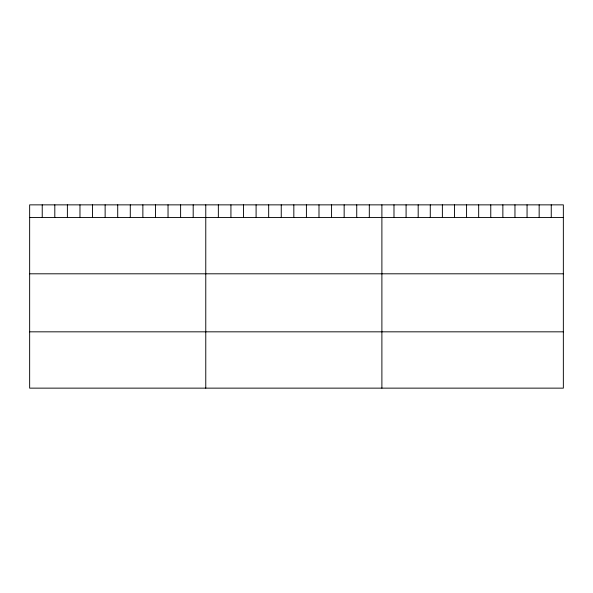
<?xml version="1.0" encoding="UTF-8"?>
<svg xmlns="http://www.w3.org/2000/svg" width="593" height="593" viewBox="0 0 593 593"><rect width="100%" height="100%" fill="white"/><g stroke="black" fill="none" stroke-linecap="round" stroke-linejoin="round"><path stroke-width="0.89" d="M563.35 217.49L563.35 388.141L29.65 388.141L29.65 204.859L563.35 204.859L563.35 217.49L29.65 217.49M29.65 273.803L563.35 273.803M29.65 331.828L563.35 331.828M551.253 204.859L551.253 217.49M539.156 204.859L539.156 217.49M527.058 204.859L527.058 217.49M514.961 204.859L514.961 217.49M502.864 204.859L502.864 217.49M490.767 204.859L490.767 217.49M478.67 204.859L478.67 217.49M466.572 204.859L466.572 217.49M454.475 204.859L454.475 217.49M442.378 204.859L442.378 217.49M430.281 204.859L430.281 217.49M418.184 204.859L418.184 217.49M406.086 204.859L406.086 217.49M393.989 204.859L393.989 217.49M381.892 204.859L381.892 388.141M369.313 204.859L369.313 217.49M356.734 204.859L356.734 217.49M344.155 204.859L344.155 217.49M331.569 204.859L331.569 217.49M318.99 204.859L318.99 217.49M306.411 204.859L306.411 217.49M293.831 204.859L293.831 217.49M281.252 204.859L281.252 217.49M268.673 204.859L268.673 217.49M256.094 204.859L256.094 217.49M243.508 204.859L243.508 217.49M230.929 204.859L230.929 217.49M218.35 204.859L218.35 217.49M205.771 204.859L205.771 388.141M193.192 204.859L193.192 217.49M180.613 204.859L180.613 217.49M168.034 204.859L168.034 217.49M155.448 204.859L155.448 217.49M142.869 204.859L142.869 217.49M130.29 204.859L130.29 217.49M117.71 204.859L117.71 217.49M105.131 204.859L105.131 217.49M92.552 204.859L92.552 217.49M79.973 204.859L79.973 217.49M67.387 204.859L67.387 217.49M54.808 204.859L54.808 217.49M42.229 204.859L42.229 217.49"/></g></svg>
